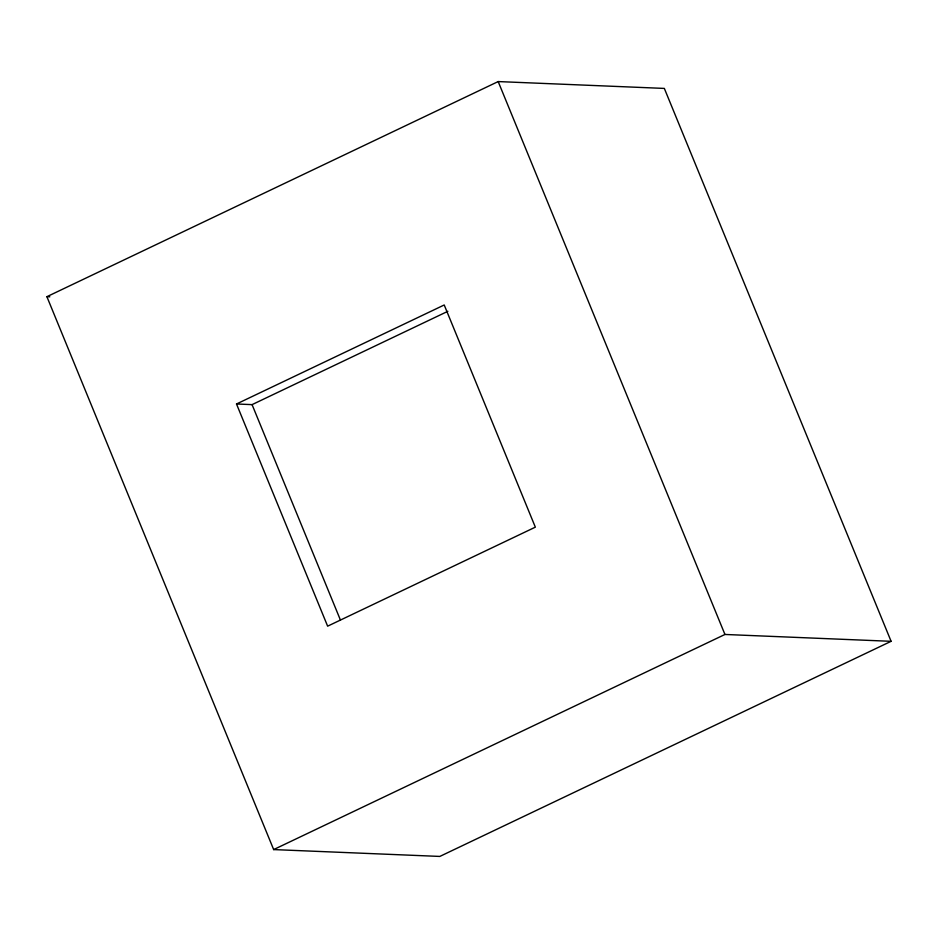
<?xml version="1.0" encoding="UTF-8"?>
<svg xmlns="http://www.w3.org/2000/svg" width="938" height="938" viewBox="0 0 938 938"><rect width="100%" height="100%" fill="white"/><g stroke="black" fill="none" stroke-linecap="round" stroke-linejoin="round"><path stroke-width="1.41" d="M46.9 296.689L498.184 81.571L664.339 88.418L891.1 641.311L439.816 856.429L273.662 849.582L46.9 296.689L49.82 296.807M236.505 403.985L444.213 304.979L535.34 527.156L327.632 626.174L236.505 403.985L252.076 404.63L447.872 311.299M273.662 849.582L724.945 634.463L891.1 641.311M498.184 81.571L724.945 634.463M252.076 404.63L340.424 620.041"/></g></svg>
